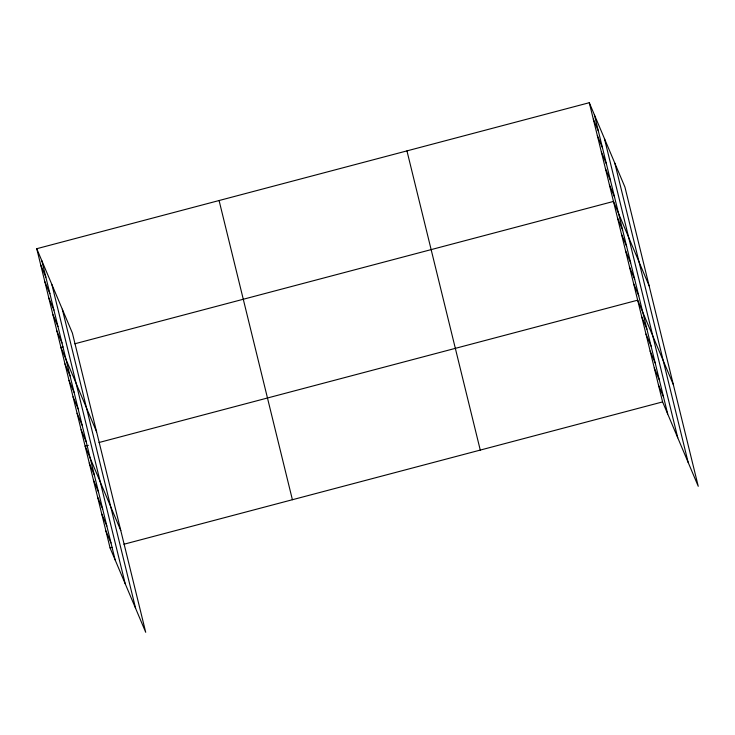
<?xml version="1.0" encoding="UTF-8"?>
<svg xmlns="http://www.w3.org/2000/svg" width="735" height="735" viewBox="0 0 735 735"><rect width="100%" height="100%" fill="white"/><g stroke="black" fill="none" stroke-linecap="round" stroke-linejoin="round"><path stroke-width="1.1" d="M36.75 248.706L72.397 333.093L145.714 632.293L110.066 547.906L36.75 248.706L589.286 102.707L624.934 187.094L698.25 486.294L662.602 401.907L589.286 102.707M63.081 346.883L60.941 347.444L96.588 431.831M74.805 343.778L613.477 201.436L649.124 285.832M88.338 445.337L85.141 446.182L120.788 530.569M99.004 442.516L637.677 300.174L673.324 384.57M110.066 547.906L112.198 547.345M123.93 544.24L662.602 401.907M593.32 119.162L598.391 131.17M597.353 135.617L602.424 147.625M601.386 152.072L606.458 164.08M605.419 168.526L610.491 180.534M609.453 184.981L614.524 196.998M617.51 217.9L622.591 229.908M621.544 234.355L626.615 246.363M625.577 250.81L630.648 262.818M629.61 267.264L634.682 279.272M633.643 283.719L638.715 295.727M641.83 317.134L646.901 329.142M645.982 334.085L651.054 346.093M650.135 351.036L655.216 363.053M654.297 367.996L659.368 380.004M658.45 384.947L663.521 396.955M40.783 265.16L45.855 277.168M44.817 281.615L49.888 293.632M48.85 298.07L53.921 310.087M52.883 314.534L57.955 326.542M56.907 330.989L61.988 342.997M64.974 363.898L70.045 375.907M69.007 380.353L74.079 392.361M73.041 396.808L78.112 408.816M77.074 413.263L82.145 425.28M81.107 429.718L86.179 441.735M89.293 463.133L94.365 475.141M93.446 480.084L98.518 492.101M97.599 497.044L102.68 509.052M101.761 513.995L106.832 526.003M105.913 530.955L110.985 542.963M614.846 163.207L688.162 462.407M604.446 138.603L677.762 437.803M594.358 114.715L667.674 413.915M406.951 150.886L480.267 450.086M219.085 200.526L292.401 499.726M62.31 309.214L135.626 608.405M51.909 284.601L125.226 583.801M41.822 260.714L115.138 559.914"/></g></svg>
